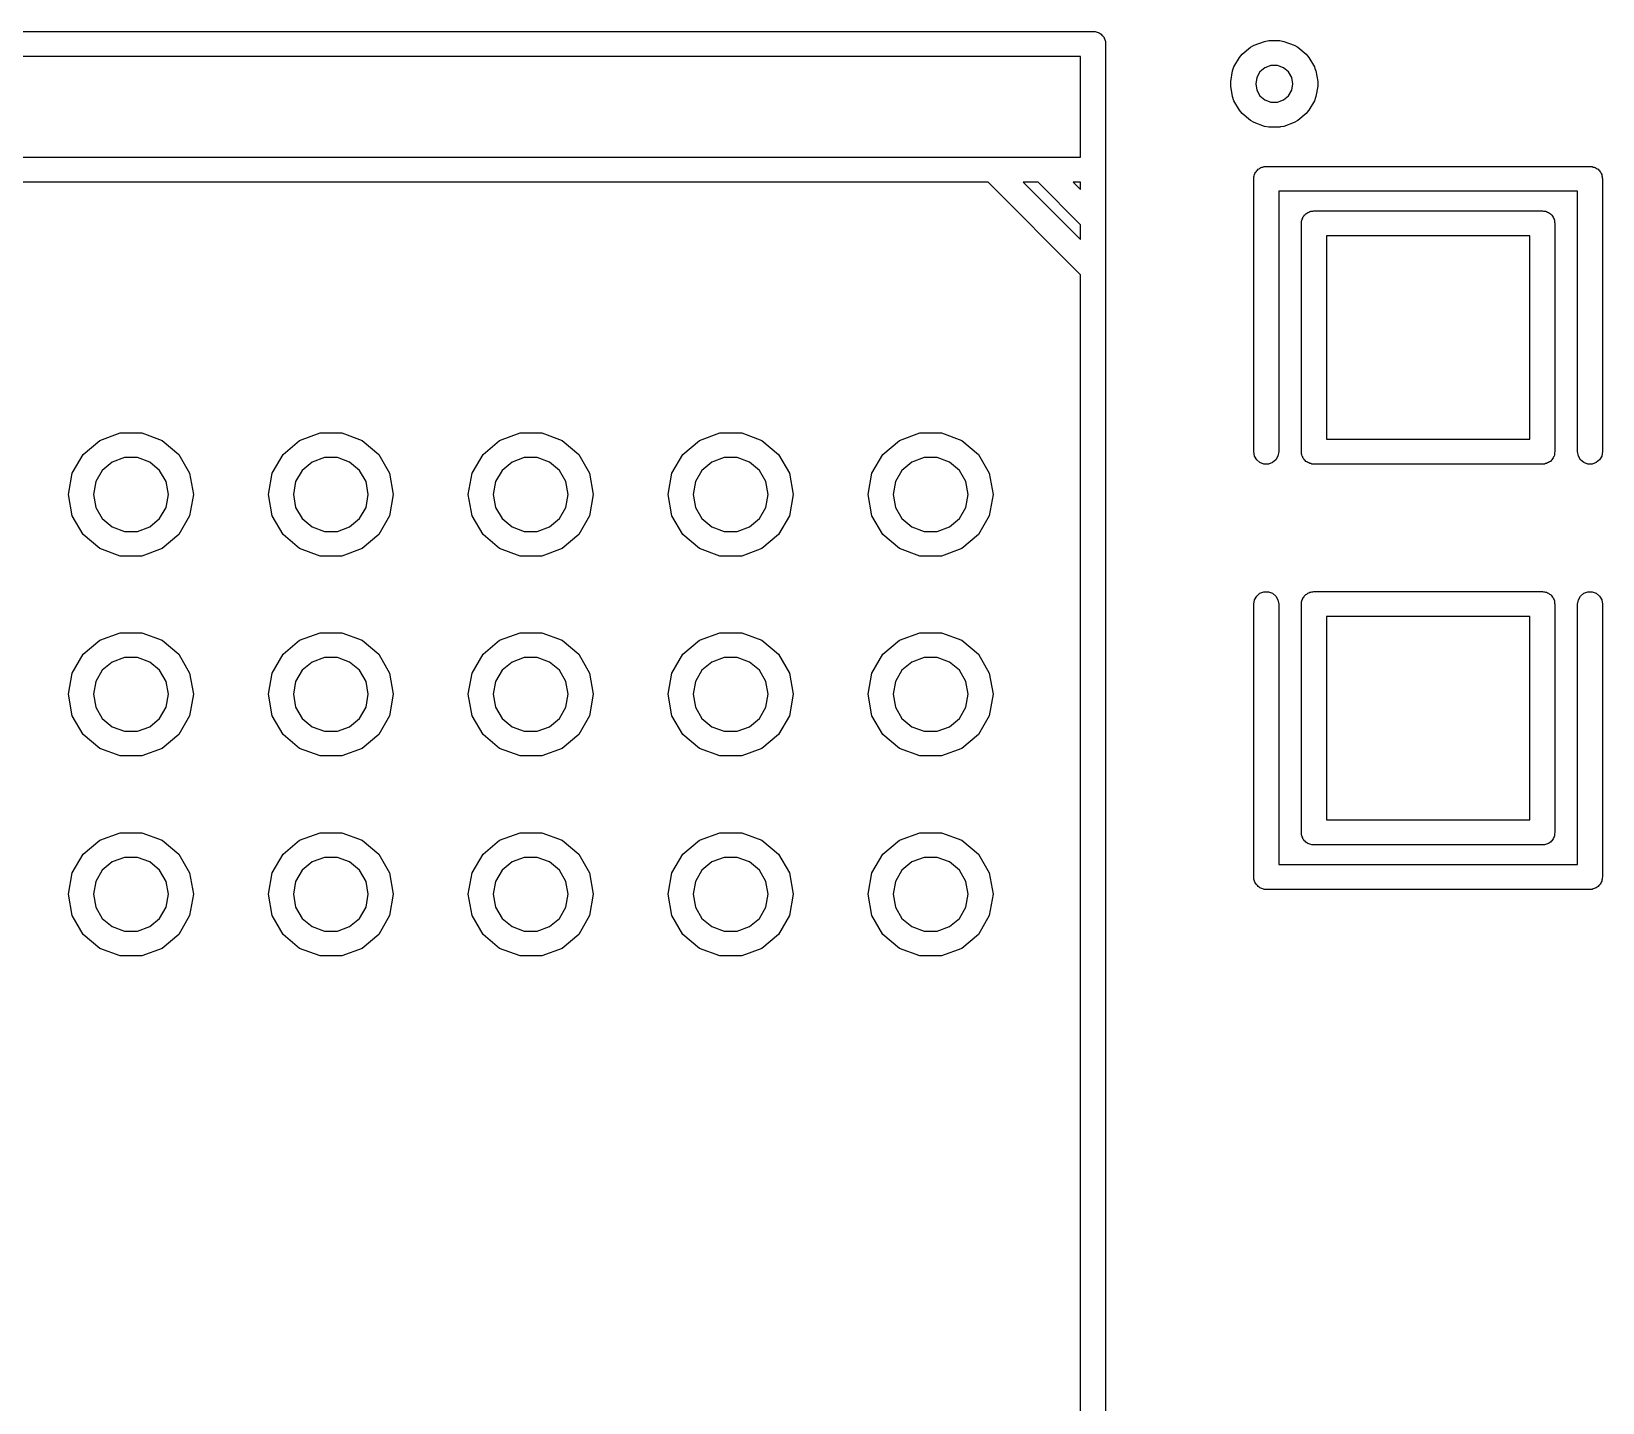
# Model space of a CAD drawing. Extents: x 105.1 to 166.9, y -128.1 to -71.6.
# Drawn here: x 130.57 to 136.86, y -113.06 to -107.57 of the extents above; entities that cross this region are included whole.
import ezdxf

# ---------------------------------------------------------------- set-up
doc = ezdxf.new("R2010")
doc.units = 0
doc.header["$MEASUREMENT"] = 0
doc.layers.add('BLACK', color=7, linetype='CONTINUOUS')

msp = doc.modelspace()

# ---------------------------------------------------------------- linework, layer by layer
at = {"layer": 'Black'}
for p, q in [((121.523, -107.568), (134.823, -107.568)), ((134.823, -107.568), (134.828, -107.568)), ((134.828, -107.568), (134.832, -107.568)), ((134.832, -107.568), (134.836, -107.57)), ((134.836, -107.57), (134.84, -107.571)), ((134.84, -107.571), (134.844, -107.573)), ((134.844, -107.573), (134.848, -107.574)), ((134.848, -107.574), (134.852, -107.577)), ((134.852, -107.577), (134.856, -107.579)), ((134.856, -107.579), (134.858, -107.583)), ((134.858, -107.583), (134.862, -107.586)), ((134.862, -107.586), (134.864, -107.589)), ((134.864, -107.589), (134.867, -107.593)), ((134.867, -107.593), (134.868, -107.597)), ((134.868, -107.597), (134.87, -107.601)), ((134.87, -107.601), (134.871, -107.605)), ((134.871, -107.605), (134.873, -107.609)), ((134.873, -107.609), (134.873, -107.613)), ((134.873, -107.613), (134.873, -107.618)), ((134.873, -107.618), (134.873, -108.121)), ((135.42, -107.659), (135.453, -107.631)), ((135.453, -107.631), (135.463, -107.626)), ((135.453, -107.631), (135.453, -107.631)), ((135.463, -107.626), (135.468, -107.623)), ((135.468, -107.623), (135.509, -107.608)), ((135.468, -107.623), (135.468, -107.623)), ((135.509, -107.608), (135.526, -107.605)), ((135.526, -107.605), (135.57, -107.605)), ((135.57, -107.605), (135.57, -107.605)), ((135.57, -107.605), (135.587, -107.608)), ((135.587, -107.608), (135.587, -107.608)), ((135.587, -107.608), (135.628, -107.623)), ((135.628, -107.623), (135.628, -107.623)), ((135.628, -107.623), (135.638, -107.628)), ((135.638, -107.628), (135.643, -107.631)), ((135.643, -107.631), (135.643, -107.631)), ((135.643, -107.631), (135.643, -107.631)), ((135.643, -107.631), (135.676, -107.659)), ((134.773, -107.668), (121.573, -107.668)), ((134.773, -108.071), (134.773, -107.668)), ((135.387, -107.71), (135.409, -107.673)), ((135.409, -107.673), (135.42, -107.659)), ((135.42, -107.659), (135.42, -107.659)), ((135.676, -107.659), (135.687, -107.673)), ((135.687, -107.673), (135.687, -107.673)), ((135.687, -107.673), (135.709, -107.71)), ((135.374, -107.769), (135.381, -107.726)), ((135.381, -107.726), (135.387, -107.71)), ((135.381, -107.726), (135.381, -107.726)), ((135.478, -107.752), (135.474, -107.778)), ((135.491, -107.73), (135.478, -107.752)), ((135.511, -107.714), (135.491, -107.73)), ((135.535, -107.705), (135.511, -107.714)), ((135.561, -107.705), (135.535, -107.705)), ((135.585, -107.714), (135.561, -107.705)), ((135.605, -107.73), (135.585, -107.714)), ((135.618, -107.752), (135.605, -107.73)), ((135.622, -107.778), (135.618, -107.752)), ((135.709, -107.71), (135.709, -107.71)), ((135.709, -107.71), (135.711, -107.717)), ((135.711, -107.717), (135.715, -107.726)), ((135.715, -107.726), (135.715, -107.726)), ((135.715, -107.726), (135.722, -107.769)), ((135.374, -107.787), (135.374, -107.769)), ((135.374, -107.769), (135.374, -107.769)), ((135.381, -107.829), (135.374, -107.787)), ((135.474, -107.778), (135.478, -107.803)), ((135.478, -107.803), (135.491, -107.826)), ((135.605, -107.826), (135.618, -107.803)), ((135.618, -107.803), (135.622, -107.778)), ((135.722, -107.787), (135.715, -107.829)), ((135.722, -107.769), (135.722, -107.769)), ((135.722, -107.769), (135.722, -107.769)), ((135.722, -107.769), (135.722, -107.773)), ((135.722, -107.773), (135.722, -107.774)), ((135.722, -107.774), (135.723, -107.778)), ((135.723, -107.778), (135.722, -107.782)), ((135.722, -107.782), (135.722, -107.787)), ((135.722, -107.787), (135.722, -107.787)), ((135.722, -107.787), (135.722, -107.787)), ((135.723, -107.778), (135.723, -107.778)), ((135.387, -107.846), (135.381, -107.829)), ((135.409, -107.883), (135.387, -107.846)), ((135.42, -107.896), (135.409, -107.883)), ((135.491, -107.826), (135.511, -107.842)), ((135.511, -107.842), (135.535, -107.851)), ((135.535, -107.851), (135.561, -107.851)), ((135.561, -107.851), (135.585, -107.842)), ((135.585, -107.842), (135.605, -107.826)), ((135.685, -107.885), (135.676, -107.896)), ((135.687, -107.883), (135.685, -107.885)), ((135.709, -107.846), (135.687, -107.883)), ((135.687, -107.883), (135.687, -107.883)), ((135.713, -107.833), (135.709, -107.846)), ((135.709, -107.846), (135.709, -107.846)), ((135.715, -107.829), (135.713, -107.833)), ((135.715, -107.829), (135.715, -107.829)), ((135.453, -107.924), (135.42, -107.896)), ((135.468, -107.933), (135.453, -107.924)), ((135.509, -107.948), (135.468, -107.933)), ((135.468, -107.933), (135.468, -107.933)), ((135.509, -107.948), (135.509, -107.948)), ((135.526, -107.951), (135.509, -107.948)), ((135.573, -107.95), (135.57, -107.951)), ((135.587, -107.948), (135.573, -107.95)), ((135.628, -107.933), (135.587, -107.948)), ((135.587, -107.948), (135.587, -107.948)), ((135.643, -107.924), (135.628, -107.933)), ((135.628, -107.933), (135.628, -107.933)), ((135.676, -107.896), (135.643, -107.924)), ((135.676, -107.896), (135.676, -107.896)), ((135.57, -107.951), (135.526, -107.951)), ((135.526, -107.951), (135.526, -107.951)), ((135.57, -107.951), (135.57, -107.951)), ((121.573, -108.071), (134.773, -108.071)), ((134.873, -108.121), (134.873, -117.121)), ((135.469, -108.141), (135.471, -108.137)), ((135.471, -108.137), (135.473, -108.133)), ((135.473, -108.133), (135.476, -108.13)), ((135.476, -108.13), (135.478, -108.126)), ((135.478, -108.126), (135.481, -108.123)), ((135.481, -108.123), (135.484, -108.12)), ((135.484, -108.12), (135.488, -108.118)), ((135.488, -108.118), (135.491, -108.115)), ((135.491, -108.115), (135.495, -108.113)), ((135.495, -108.113), (135.499, -108.111)), ((135.499, -108.111), (135.503, -108.111)), ((135.503, -108.111), (135.508, -108.109)), ((135.508, -108.109), (135.512, -108.109)), ((135.512, -108.109), (135.516, -108.108)), ((135.516, -108.108), (136.812, -108.108)), ((136.812, -108.108), (136.816, -108.109)), ((136.816, -108.109), (136.82, -108.109)), ((136.82, -108.109), (136.824, -108.111)), ((136.824, -108.111), (136.829, -108.111)), ((136.829, -108.111), (136.832, -108.113)), ((136.832, -108.113), (136.837, -108.115)), ((136.837, -108.115), (136.84, -108.118)), ((136.84, -108.118), (136.844, -108.12)), ((136.844, -108.12), (136.847, -108.123)), ((136.847, -108.123), (136.85, -108.126)), ((136.85, -108.126), (136.852, -108.13)), ((136.852, -108.13), (136.855, -108.133)), ((136.855, -108.133), (136.856, -108.137)), ((136.856, -108.137), (136.859, -108.141)), ((134.403, -108.171), (121.573, -108.171)), ((134.773, -108.542), (134.403, -108.171)), ((134.544, -108.171), (134.773, -108.401)), ((134.603, -108.171), (134.544, -108.171)), ((134.773, -108.342), (134.603, -108.171)), ((134.744, -108.171), (134.773, -108.201)), ((134.773, -108.171), (134.744, -108.171)), ((134.773, -108.201), (134.773, -108.171)), ((135.466, -108.158), (135.467, -108.154)), ((135.466, -109.25), (135.466, -108.158)), ((135.467, -108.15), (135.468, -108.146)), ((135.467, -108.154), (135.467, -108.15)), ((135.468, -108.146), (135.469, -108.141)), ((136.859, -108.141), (136.859, -108.146)), ((136.859, -108.146), (136.861, -108.15)), ((136.861, -108.15), (136.861, -108.154)), ((136.861, -108.154), (136.862, -108.158)), ((136.862, -108.158), (136.862, -109.25)), ((136.762, -108.208), (135.566, -108.208)), ((135.566, -108.208), (135.566, -109.25)), ((136.762, -109.25), (136.762, -108.208)), ((135.657, -108.327), (135.659, -108.323)), ((135.657, -108.332), (135.657, -108.327)), ((135.659, -108.323), (135.66, -108.319)), ((135.66, -108.319), (135.662, -108.315)), ((135.662, -108.315), (135.663, -108.311)), ((135.663, -108.311), (135.666, -108.308)), ((135.666, -108.308), (135.668, -108.304)), ((135.668, -108.304), (135.672, -108.301)), ((135.672, -108.301), (135.675, -108.298)), ((135.675, -108.298), (135.678, -108.296)), ((135.678, -108.296), (135.682, -108.293)), ((135.682, -108.293), (135.686, -108.291)), ((135.686, -108.291), (135.69, -108.289)), ((135.69, -108.289), (135.694, -108.288)), ((135.694, -108.288), (135.698, -108.287)), ((135.698, -108.287), (135.702, -108.287)), ((135.702, -108.287), (135.707, -108.286)), ((135.707, -108.286), (136.621, -108.286)), ((136.621, -108.286), (136.625, -108.287)), ((136.625, -108.287), (136.63, -108.287)), ((136.63, -108.287), (136.634, -108.288)), ((136.634, -108.288), (136.638, -108.289)), ((136.638, -108.289), (136.642, -108.291)), ((136.642, -108.291), (136.646, -108.293)), ((136.646, -108.293), (136.649, -108.296)), ((136.649, -108.296), (136.653, -108.298)), ((136.653, -108.298), (136.656, -108.301)), ((136.656, -108.301), (136.659, -108.304)), ((136.659, -108.304), (136.662, -108.308)), ((136.662, -108.308), (136.664, -108.311)), ((136.664, -108.311), (136.666, -108.315)), ((136.666, -108.315), (136.668, -108.319)), ((136.668, -108.319), (136.669, -108.323)), ((136.669, -108.323), (136.67, -108.327)), ((136.67, -108.327), (136.67, -108.332)), ((134.773, -108.401), (134.773, -108.342)), ((135.657, -108.336), (135.657, -108.332)), ((135.657, -109.25), (135.657, -108.336)), ((135.757, -108.386), (135.757, -109.2)), ((136.571, -108.386), (135.757, -108.386)), ((136.571, -109.2), (136.571, -108.386)), ((136.67, -108.332), (136.671, -108.336)), ((136.671, -108.336), (136.671, -109.25)), ((134.773, -117.071), (134.773, -108.542)), ((130.782, -109.261), (130.848, -109.205)), ((130.848, -109.205), (130.93, -109.175)), ((130.93, -109.175), (131.017, -109.175)), ((131.017, -109.175), (131.098, -109.205)), ((131.098, -109.205), (131.165, -109.261)), ((131.582, -109.261), (131.648, -109.205)), ((131.648, -109.205), (131.73, -109.175)), ((131.73, -109.175), (131.817, -109.175)), ((131.817, -109.175), (131.898, -109.205)), ((131.898, -109.205), (131.965, -109.261)), ((132.382, -109.261), (132.448, -109.205)), ((132.448, -109.205), (132.53, -109.175)), ((132.53, -109.175), (132.617, -109.175)), ((132.617, -109.175), (132.698, -109.205)), ((132.698, -109.205), (132.765, -109.261)), ((133.182, -109.261), (133.248, -109.205)), ((133.248, -109.205), (133.33, -109.175)), ((133.33, -109.175), (133.417, -109.175)), ((133.417, -109.175), (133.498, -109.205)), ((133.498, -109.205), (133.565, -109.261)), ((133.982, -109.261), (134.048, -109.205)), ((134.048, -109.205), (134.13, -109.175)), ((134.13, -109.175), (134.217, -109.175)), ((134.217, -109.175), (134.298, -109.205)), ((134.298, -109.205), (134.365, -109.261)), ((135.757, -109.2), (136.571, -109.2)), ((130.738, -109.336), (130.782, -109.261)), ((131.165, -109.261), (131.208, -109.336)), ((131.538, -109.336), (131.582, -109.261)), ((131.965, -109.261), (132.008, -109.336)), ((132.338, -109.336), (132.382, -109.261)), ((132.765, -109.261), (132.808, -109.336)), ((133.138, -109.336), (133.182, -109.261)), ((133.565, -109.261), (133.608, -109.336)), ((133.938, -109.336), (133.982, -109.261)), ((134.365, -109.261), (134.408, -109.336)), ((135.469, -109.268), (135.466, -109.25)), ((135.478, -109.283), (135.469, -109.268)), ((135.563, -109.268), (135.554, -109.283)), ((135.566, -109.25), (135.563, -109.268)), ((135.657, -109.255), (135.657, -109.25)), ((135.657, -109.259), (135.657, -109.255)), ((135.659, -109.263), (135.657, -109.259)), ((135.66, -109.268), (135.659, -109.263)), ((135.662, -109.271), (135.66, -109.268)), ((135.663, -109.275), (135.662, -109.271)), ((136.666, -109.271), (136.664, -109.275)), ((136.668, -109.268), (136.666, -109.271)), ((136.669, -109.263), (136.668, -109.268)), ((136.67, -109.259), (136.669, -109.263)), ((136.671, -109.25), (136.67, -109.255)), ((136.67, -109.255), (136.67, -109.259)), ((136.765, -109.268), (136.762, -109.25)), ((136.773, -109.283), (136.765, -109.268)), ((136.859, -109.268), (136.85, -109.283)), ((136.862, -109.25), (136.859, -109.268)), ((130.858, -109.325), (130.832, -109.37)), ((130.898, -109.292), (130.858, -109.325)), ((130.947, -109.274), (130.898, -109.292)), ((130.999, -109.274), (130.947, -109.274)), ((131.048, -109.292), (130.999, -109.274)), ((131.088, -109.325), (131.048, -109.292)), ((131.114, -109.37), (131.088, -109.325)), ((131.658, -109.325), (131.632, -109.37)), ((131.698, -109.292), (131.658, -109.325)), ((131.747, -109.274), (131.698, -109.292)), ((131.799, -109.274), (131.747, -109.274)), ((131.848, -109.292), (131.799, -109.274)), ((131.888, -109.325), (131.848, -109.292)), ((131.914, -109.37), (131.888, -109.325)), ((132.458, -109.325), (132.432, -109.37)), ((132.498, -109.292), (132.458, -109.325)), ((132.547, -109.274), (132.498, -109.292)), ((132.599, -109.274), (132.547, -109.274)), ((132.648, -109.292), (132.599, -109.274)), ((132.688, -109.325), (132.648, -109.292)), ((132.714, -109.37), (132.688, -109.325)), ((133.258, -109.325), (133.232, -109.37)), ((133.298, -109.292), (133.258, -109.325)), ((133.347, -109.274), (133.298, -109.292)), ((133.399, -109.274), (133.347, -109.274)), ((133.448, -109.292), (133.399, -109.274)), ((133.488, -109.325), (133.448, -109.292)), ((133.514, -109.37), (133.488, -109.325)), ((134.058, -109.325), (134.032, -109.37)), ((134.098, -109.292), (134.058, -109.325)), ((134.147, -109.274), (134.098, -109.292)), ((134.199, -109.274), (134.147, -109.274)), ((134.248, -109.292), (134.199, -109.274)), ((134.288, -109.325), (134.248, -109.292)), ((134.314, -109.37), (134.288, -109.325)), ((135.491, -109.294), (135.478, -109.283)), ((135.507, -109.3), (135.491, -109.294)), ((135.525, -109.3), (135.507, -109.3)), ((135.541, -109.294), (135.525, -109.3)), ((135.554, -109.283), (135.541, -109.294)), ((135.666, -109.279), (135.663, -109.275)), ((135.668, -109.283), (135.666, -109.279)), ((135.672, -109.285), (135.668, -109.283)), ((135.675, -109.289), (135.672, -109.285)), ((135.678, -109.291), (135.675, -109.289)), ((135.682, -109.294), (135.678, -109.291)), ((135.686, -109.295), (135.682, -109.294)), ((135.69, -109.297), (135.686, -109.295)), ((135.694, -109.298), (135.69, -109.297)), ((135.698, -109.3), (135.694, -109.298)), ((135.702, -109.3), (135.698, -109.3)), ((135.707, -109.3), (135.702, -109.3)), ((136.621, -109.3), (135.707, -109.3)), ((136.625, -109.3), (136.621, -109.3)), ((136.63, -109.3), (136.625, -109.3)), ((136.634, -109.298), (136.63, -109.3)), ((136.638, -109.297), (136.634, -109.298)), ((136.642, -109.295), (136.638, -109.297)), ((136.646, -109.294), (136.642, -109.295)), ((136.649, -109.291), (136.646, -109.294)), ((136.653, -109.289), (136.649, -109.291)), ((136.656, -109.285), (136.653, -109.289)), ((136.659, -109.283), (136.656, -109.285)), ((136.662, -109.279), (136.659, -109.283)), ((136.664, -109.275), (136.662, -109.279)), ((136.787, -109.294), (136.773, -109.283)), ((136.803, -109.3), (136.787, -109.294)), ((136.82, -109.3), (136.803, -109.3)), ((136.837, -109.294), (136.82, -109.3)), ((136.85, -109.283), (136.837, -109.294)), ((130.723, -109.421), (130.738, -109.336)), ((130.832, -109.37), (130.823, -109.421)), ((131.123, -109.421), (131.114, -109.37)), ((131.208, -109.336), (131.223, -109.421)), ((131.523, -109.421), (131.538, -109.336)), ((131.632, -109.37), (131.623, -109.421)), ((131.923, -109.421), (131.914, -109.37)), ((132.008, -109.336), (132.023, -109.421)), ((132.323, -109.421), (132.338, -109.336)), ((132.432, -109.37), (132.423, -109.421)), ((132.723, -109.421), (132.714, -109.37)), ((132.808, -109.336), (132.823, -109.421)), ((133.123, -109.421), (133.138, -109.336)), ((133.232, -109.37), (133.223, -109.421)), ((133.523, -109.421), (133.514, -109.37)), ((133.608, -109.336), (133.623, -109.421)), ((133.923, -109.421), (133.938, -109.336)), ((134.032, -109.37), (134.023, -109.421)), ((134.323, -109.421), (134.314, -109.37)), ((134.408, -109.336), (134.423, -109.421)), ((130.738, -109.507), (130.723, -109.421)), ((130.823, -109.421), (130.832, -109.473)), ((131.114, -109.473), (131.123, -109.421)), ((131.223, -109.421), (131.208, -109.507)), ((131.538, -109.507), (131.523, -109.421)), ((131.623, -109.421), (131.632, -109.473)), ((131.914, -109.473), (131.923, -109.421)), ((132.023, -109.421), (132.008, -109.507)), ((132.338, -109.507), (132.323, -109.421)), ((132.423, -109.421), (132.432, -109.473)), ((132.714, -109.473), (132.723, -109.421)), ((132.823, -109.421), (132.808, -109.507)), ((133.138, -109.507), (133.123, -109.421)), ((133.223, -109.421), (133.232, -109.473)), ((133.514, -109.473), (133.523, -109.421)), ((133.623, -109.421), (133.608, -109.507)), ((133.938, -109.507), (133.923, -109.421)), ((134.023, -109.421), (134.032, -109.473)), ((134.314, -109.473), (134.323, -109.421)), ((134.423, -109.421), (134.408, -109.507)), ((130.782, -109.582), (130.738, -109.507)), ((130.832, -109.473), (130.858, -109.518)), ((130.858, -109.518), (130.898, -109.551)), ((131.048, -109.551), (131.088, -109.518)), ((131.088, -109.518), (131.114, -109.473)), ((131.208, -109.507), (131.165, -109.582)), ((131.582, -109.582), (131.538, -109.507)), ((131.632, -109.473), (131.658, -109.518)), ((131.658, -109.518), (131.698, -109.551)), ((131.848, -109.551), (131.888, -109.518)), ((131.888, -109.518), (131.914, -109.473)), ((132.008, -109.507), (131.965, -109.582)), ((132.382, -109.582), (132.338, -109.507)), ((132.432, -109.473), (132.458, -109.518)), ((132.458, -109.518), (132.498, -109.551)), ((132.648, -109.551), (132.688, -109.518)), ((132.688, -109.518), (132.714, -109.473)), ((132.808, -109.507), (132.765, -109.582)), ((133.182, -109.582), (133.138, -109.507)), ((133.232, -109.473), (133.258, -109.518)), ((133.258, -109.518), (133.298, -109.551)), ((133.448, -109.551), (133.488, -109.518)), ((133.488, -109.518), (133.514, -109.473)), ((133.608, -109.507), (133.565, -109.582)), ((133.982, -109.582), (133.938, -109.507)), ((134.032, -109.473), (134.058, -109.518)), ((134.058, -109.518), (134.098, -109.551)), ((134.248, -109.551), (134.288, -109.518)), ((134.288, -109.518), (134.314, -109.473)), ((134.408, -109.507), (134.365, -109.582)), ((130.848, -109.638), (130.782, -109.582)), ((130.898, -109.551), (130.947, -109.569)), ((130.947, -109.569), (130.999, -109.569)), ((130.999, -109.569), (131.048, -109.551)), ((131.165, -109.582), (131.098, -109.638)), ((131.648, -109.638), (131.582, -109.582)), ((131.698, -109.551), (131.747, -109.569)), ((131.747, -109.569), (131.799, -109.569)), ((131.799, -109.569), (131.848, -109.551)), ((131.965, -109.582), (131.898, -109.638)), ((132.448, -109.638), (132.382, -109.582)), ((132.498, -109.551), (132.547, -109.569)), ((132.547, -109.569), (132.599, -109.569)), ((132.599, -109.569), (132.648, -109.551)), ((132.765, -109.582), (132.698, -109.638)), ((133.248, -109.638), (133.182, -109.582)), ((133.298, -109.551), (133.347, -109.569)), ((133.347, -109.569), (133.399, -109.569)), ((133.399, -109.569), (133.448, -109.551)), ((133.565, -109.582), (133.498, -109.638)), ((134.048, -109.638), (133.982, -109.582)), ((134.098, -109.551), (134.147, -109.569)), ((134.147, -109.569), (134.199, -109.569)), ((134.199, -109.569), (134.248, -109.551)), ((134.365, -109.582), (134.298, -109.638)), ((130.93, -109.668), (130.848, -109.638)), ((131.098, -109.638), (131.017, -109.668)), ((131.73, -109.668), (131.648, -109.638)), ((131.898, -109.638), (131.817, -109.668)), ((132.53, -109.668), (132.448, -109.638)), ((132.698, -109.638), (132.617, -109.668)), ((133.33, -109.668), (133.248, -109.638)), ((133.498, -109.638), (133.417, -109.668)), ((134.13, -109.668), (134.048, -109.638)), ((134.298, -109.638), (134.217, -109.668)), ((131.017, -109.668), (130.93, -109.668)), ((131.817, -109.668), (131.73, -109.668)), ((132.617, -109.668), (132.53, -109.668)), ((133.417, -109.668), (133.33, -109.668)), ((134.217, -109.668), (134.13, -109.668)), ((135.469, -109.843), (135.478, -109.828)), ((135.478, -109.828), (135.491, -109.817)), ((135.491, -109.817), (135.507, -109.811)), ((135.507, -109.811), (135.525, -109.811)), ((135.525, -109.811), (135.541, -109.817)), ((135.541, -109.817), (135.554, -109.828)), ((135.554, -109.828), (135.563, -109.843)), ((135.662, -109.839), (135.663, -109.835)), ((135.663, -109.835), (135.666, -109.832)), ((135.666, -109.832), (135.668, -109.828)), ((135.668, -109.828), (135.672, -109.825)), ((135.672, -109.825), (135.675, -109.822)), ((135.675, -109.822), (135.678, -109.82)), ((135.678, -109.82), (135.682, -109.817)), ((135.682, -109.817), (135.686, -109.815)), ((135.686, -109.815), (135.69, -109.813)), ((135.69, -109.813), (135.694, -109.812)), ((135.694, -109.812), (135.698, -109.811)), ((135.698, -109.811), (135.702, -109.811)), ((135.702, -109.811), (135.707, -109.81)), ((135.707, -109.81), (136.621, -109.81)), ((136.621, -109.81), (136.625, -109.811)), ((136.625, -109.811), (136.63, -109.811)), ((136.63, -109.811), (136.634, -109.812)), ((136.634, -109.812), (136.638, -109.813)), ((136.638, -109.813), (136.642, -109.815)), ((136.642, -109.815), (136.646, -109.817)), ((136.646, -109.817), (136.649, -109.82)), ((136.649, -109.82), (136.653, -109.822)), ((136.653, -109.822), (136.656, -109.825)), ((136.656, -109.825), (136.659, -109.828)), ((136.659, -109.828), (136.662, -109.832)), ((136.662, -109.832), (136.664, -109.835)), ((136.664, -109.835), (136.666, -109.839)), ((136.765, -109.843), (136.773, -109.828)), ((136.773, -109.828), (136.787, -109.817)), ((136.787, -109.817), (136.803, -109.811)), ((136.803, -109.811), (136.82, -109.811)), ((136.82, -109.811), (136.837, -109.817)), ((136.837, -109.817), (136.85, -109.828)), ((136.85, -109.828), (136.859, -109.843)), ((135.466, -109.86), (135.469, -109.843)), ((135.466, -110.952), (135.466, -109.86)), ((135.563, -109.843), (135.566, -109.86)), ((135.566, -109.86), (135.566, -110.902)), ((135.657, -109.851), (135.659, -109.847)), ((135.657, -109.856), (135.657, -109.851)), ((135.657, -109.86), (135.657, -109.856)), ((135.657, -110.774), (135.657, -109.86)), ((135.659, -109.847), (135.66, -109.843)), ((135.66, -109.843), (135.662, -109.839)), ((136.666, -109.839), (136.668, -109.843)), ((136.668, -109.843), (136.669, -109.847)), ((136.669, -109.847), (136.67, -109.851)), ((136.67, -109.851), (136.67, -109.856)), ((136.67, -109.856), (136.671, -109.86)), ((136.671, -109.86), (136.671, -110.774)), ((136.762, -109.86), (136.765, -109.843)), ((136.762, -110.902), (136.762, -109.86)), ((136.859, -109.843), (136.862, -109.86)), ((136.862, -109.86), (136.862, -110.952)), ((135.757, -109.91), (135.757, -110.724)), ((136.571, -109.91), (135.757, -109.91)), ((136.571, -110.724), (136.571, -109.91)), ((130.782, -110.061), (130.848, -110.005)), ((130.848, -110.005), (130.93, -109.975)), ((130.93, -109.975), (131.017, -109.975)), ((131.017, -109.975), (131.098, -110.005)), ((131.098, -110.005), (131.165, -110.061)), ((131.582, -110.061), (131.648, -110.005)), ((131.648, -110.005), (131.73, -109.975)), ((131.73, -109.975), (131.817, -109.975)), ((131.817, -109.975), (131.898, -110.005)), ((131.898, -110.005), (131.965, -110.061)), ((132.382, -110.061), (132.448, -110.005)), ((132.448, -110.005), (132.53, -109.975)), ((132.53, -109.975), (132.617, -109.975)), ((132.617, -109.975), (132.698, -110.005)), ((132.698, -110.005), (132.765, -110.061)), ((133.182, -110.061), (133.248, -110.005)), ((133.248, -110.005), (133.33, -109.975)), ((133.33, -109.975), (133.417, -109.975)), ((133.417, -109.975), (133.498, -110.005)), ((133.498, -110.005), (133.565, -110.061)), ((133.982, -110.061), (134.048, -110.005)), ((134.048, -110.005), (134.13, -109.975)), ((134.13, -109.975), (134.217, -109.975)), ((134.217, -109.975), (134.298, -110.005)), ((134.298, -110.005), (134.365, -110.061)), ((130.738, -110.136), (130.782, -110.061)), ((130.947, -110.074), (130.898, -110.092)), ((130.999, -110.074), (130.947, -110.074)), ((131.048, -110.092), (130.999, -110.074)), ((131.165, -110.061), (131.208, -110.136)), ((131.538, -110.136), (131.582, -110.061)), ((131.747, -110.074), (131.698, -110.092)), ((131.799, -110.074), (131.747, -110.074)), ((131.848, -110.092), (131.799, -110.074)), ((131.965, -110.061), (132.008, -110.136)), ((132.338, -110.136), (132.382, -110.061)), ((132.547, -110.074), (132.498, -110.092)), ((132.599, -110.074), (132.547, -110.074)), ((132.648, -110.092), (132.599, -110.074)), ((132.765, -110.061), (132.808, -110.136)), ((133.138, -110.136), (133.182, -110.061)), ((133.347, -110.074), (133.298, -110.092)), ((133.399, -110.074), (133.347, -110.074)), ((133.448, -110.092), (133.399, -110.074)), ((133.565, -110.061), (133.608, -110.136)), ((133.938, -110.136), (133.982, -110.061)), ((134.147, -110.074), (134.098, -110.092)), ((134.199, -110.074), (134.147, -110.074)), ((134.248, -110.092), (134.199, -110.074)), ((134.365, -110.061), (134.408, -110.136)), ((130.723, -110.221), (130.738, -110.136)), ((130.858, -110.125), (130.832, -110.17)), ((130.898, -110.092), (130.858, -110.125)), ((131.088, -110.125), (131.048, -110.092)), ((131.114, -110.17), (131.088, -110.125)), ((131.208, -110.136), (131.223, -110.221)), ((131.523, -110.221), (131.538, -110.136)), ((131.658, -110.125), (131.632, -110.17)), ((131.698, -110.092), (131.658, -110.125)), ((131.888, -110.125), (131.848, -110.092)), ((131.914, -110.17), (131.888, -110.125)), ((132.008, -110.136), (132.023, -110.221)), ((132.323, -110.221), (132.338, -110.136)), ((132.458, -110.125), (132.432, -110.17)), ((132.498, -110.092), (132.458, -110.125)), ((132.688, -110.125), (132.648, -110.092)), ((132.714, -110.17), (132.688, -110.125)), ((132.808, -110.136), (132.823, -110.221)), ((133.123, -110.221), (133.138, -110.136)), ((133.258, -110.125), (133.232, -110.17)), ((133.298, -110.092), (133.258, -110.125)), ((133.488, -110.125), (133.448, -110.092)), ((133.514, -110.17), (133.488, -110.125)), ((133.608, -110.136), (133.623, -110.221)), ((133.923, -110.221), (133.938, -110.136)), ((134.058, -110.125), (134.032, -110.17)), ((134.098, -110.092), (134.058, -110.125)), ((134.288, -110.125), (134.248, -110.092)), ((134.314, -110.17), (134.288, -110.125)), ((134.408, -110.136), (134.423, -110.221)), ((130.832, -110.17), (130.823, -110.221)), ((131.123, -110.221), (131.114, -110.17)), ((131.632, -110.17), (131.623, -110.221)), ((131.923, -110.221), (131.914, -110.17)), ((132.432, -110.17), (132.423, -110.221)), ((132.723, -110.221), (132.714, -110.17)), ((133.232, -110.17), (133.223, -110.221)), ((133.523, -110.221), (133.514, -110.17)), ((134.032, -110.17), (134.023, -110.221)), ((134.323, -110.221), (134.314, -110.17)), ((130.738, -110.307), (130.723, -110.221)), ((130.823, -110.221), (130.832, -110.273)), ((130.832, -110.273), (130.858, -110.318)), ((131.088, -110.318), (131.114, -110.273)), ((131.114, -110.273), (131.123, -110.221)), ((131.223, -110.221), (131.208, -110.307)), ((131.538, -110.307), (131.523, -110.221)), ((131.623, -110.221), (131.632, -110.273)), ((131.632, -110.273), (131.658, -110.318)), ((131.888, -110.318), (131.914, -110.273)), ((131.914, -110.273), (131.923, -110.221)), ((132.023, -110.221), (132.008, -110.307)), ((132.338, -110.307), (132.323, -110.221)), ((132.423, -110.221), (132.432, -110.273)), ((132.432, -110.273), (132.458, -110.318)), ((132.688, -110.318), (132.714, -110.273)), ((132.714, -110.273), (132.723, -110.221)), ((132.823, -110.221), (132.808, -110.307)), ((133.138, -110.307), (133.123, -110.221)), ((133.223, -110.221), (133.232, -110.273)), ((133.232, -110.273), (133.258, -110.318)), ((133.488, -110.318), (133.514, -110.273)), ((133.514, -110.273), (133.523, -110.221)), ((133.623, -110.221), (133.608, -110.307)), ((133.938, -110.307), (133.923, -110.221)), ((134.023, -110.221), (134.032, -110.273)), ((134.032, -110.273), (134.058, -110.318)), ((134.288, -110.318), (134.314, -110.273)), ((134.314, -110.273), (134.323, -110.221)), ((134.423, -110.221), (134.408, -110.307)), ((130.782, -110.382), (130.738, -110.307)), ((130.858, -110.318), (130.898, -110.351)), ((131.048, -110.351), (131.088, -110.318)), ((131.208, -110.307), (131.165, -110.382)), ((131.582, -110.382), (131.538, -110.307)), ((131.658, -110.318), (131.698, -110.351)), ((131.848, -110.351), (131.888, -110.318)), ((132.008, -110.307), (131.965, -110.382)), ((132.382, -110.382), (132.338, -110.307)), ((132.458, -110.318), (132.498, -110.351)), ((132.648, -110.351), (132.688, -110.318)), ((132.808, -110.307), (132.765, -110.382)), ((133.182, -110.382), (133.138, -110.307)), ((133.258, -110.318), (133.298, -110.351)), ((133.448, -110.351), (133.488, -110.318)), ((133.608, -110.307), (133.565, -110.382)), ((133.982, -110.382), (133.938, -110.307)), ((134.058, -110.318), (134.098, -110.351)), ((134.248, -110.351), (134.288, -110.318)), ((134.408, -110.307), (134.365, -110.382)), ((130.848, -110.438), (130.782, -110.382)), ((130.898, -110.351), (130.947, -110.369)), ((130.947, -110.369), (130.999, -110.369)), ((130.999, -110.369), (131.048, -110.351)), ((131.165, -110.382), (131.098, -110.438)), ((131.648, -110.438), (131.582, -110.382)), ((131.698, -110.351), (131.747, -110.369)), ((131.747, -110.369), (131.799, -110.369)), ((131.799, -110.369), (131.848, -110.351)), ((131.965, -110.382), (131.898, -110.438)), ((132.448, -110.438), (132.382, -110.382)), ((132.498, -110.351), (132.547, -110.369)), ((132.547, -110.369), (132.599, -110.369)), ((132.599, -110.369), (132.648, -110.351)), ((132.765, -110.382), (132.698, -110.438)), ((133.248, -110.438), (133.182, -110.382)), ((133.298, -110.351), (133.347, -110.369)), ((133.347, -110.369), (133.399, -110.369)), ((133.399, -110.369), (133.448, -110.351)), ((133.565, -110.382), (133.498, -110.438)), ((134.048, -110.438), (133.982, -110.382)), ((134.098, -110.351), (134.147, -110.369)), ((134.147, -110.369), (134.199, -110.369)), ((134.199, -110.369), (134.248, -110.351)), ((134.365, -110.382), (134.298, -110.438)), ((130.93, -110.468), (130.848, -110.438)), ((131.098, -110.438), (131.017, -110.468)), ((131.73, -110.468), (131.648, -110.438)), ((131.898, -110.438), (131.817, -110.468)), ((132.53, -110.468), (132.448, -110.438)), ((132.698, -110.438), (132.617, -110.468)), ((133.33, -110.468), (133.248, -110.438)), ((133.498, -110.438), (133.417, -110.468)), ((134.13, -110.468), (134.048, -110.438)), ((134.298, -110.438), (134.217, -110.468)), ((131.017, -110.468), (130.93, -110.468)), ((131.817, -110.468), (131.73, -110.468)), ((132.617, -110.468), (132.53, -110.468)), ((133.417, -110.468), (133.33, -110.468)), ((134.217, -110.468), (134.13, -110.468)), ((130.848, -110.805), (130.93, -110.775)), ((130.93, -110.775), (131.017, -110.775)), ((131.017, -110.775), (131.098, -110.805)), ((131.648, -110.805), (131.73, -110.775)), ((131.73, -110.775), (131.817, -110.775)), ((131.817, -110.775), (131.898, -110.805)), ((132.448, -110.805), (132.53, -110.775)), ((132.53, -110.775), (132.617, -110.775)), ((132.617, -110.775), (132.698, -110.805)), ((133.248, -110.805), (133.33, -110.775)), ((133.33, -110.775), (133.417, -110.775)), ((133.417, -110.775), (133.498, -110.805)), ((134.048, -110.805), (134.13, -110.775)), ((134.13, -110.775), (134.217, -110.775)), ((134.217, -110.775), (134.298, -110.805)), ((135.657, -110.779), (135.657, -110.774)), ((135.657, -110.783), (135.657, -110.779)), ((135.757, -110.724), (136.571, -110.724)), ((136.671, -110.774), (136.67, -110.779)), ((136.67, -110.779), (136.67, -110.783)), ((130.782, -110.861), (130.848, -110.805)), ((131.098, -110.805), (131.165, -110.861)), ((131.582, -110.861), (131.648, -110.805)), ((131.898, -110.805), (131.965, -110.861)), ((132.382, -110.861), (132.448, -110.805)), ((132.698, -110.805), (132.765, -110.861)), ((133.182, -110.861), (133.248, -110.805)), ((133.498, -110.805), (133.565, -110.861)), ((133.982, -110.861), (134.048, -110.805)), ((134.298, -110.805), (134.365, -110.861)), ((135.659, -110.787), (135.657, -110.783)), ((135.66, -110.792), (135.659, -110.787)), ((135.662, -110.795), (135.66, -110.792)), ((135.663, -110.799), (135.662, -110.795)), ((135.666, -110.803), (135.663, -110.799)), ((135.668, -110.807), (135.666, -110.803)), ((135.672, -110.809), (135.668, -110.807)), ((135.675, -110.813), (135.672, -110.809)), ((135.678, -110.815), (135.675, -110.813)), ((135.682, -110.818), (135.678, -110.815)), ((135.686, -110.819), (135.682, -110.818)), ((135.69, -110.821), (135.686, -110.819)), ((135.694, -110.822), (135.69, -110.821)), ((135.698, -110.824), (135.694, -110.822)), ((135.702, -110.824), (135.698, -110.824)), ((135.707, -110.824), (135.702, -110.824)), ((136.621, -110.824), (135.707, -110.824)), ((136.625, -110.824), (136.621, -110.824)), ((136.63, -110.824), (136.625, -110.824)), ((136.634, -110.822), (136.63, -110.824)), ((136.638, -110.821), (136.634, -110.822)), ((136.642, -110.819), (136.638, -110.821)), ((136.646, -110.818), (136.642, -110.819)), ((136.649, -110.815), (136.646, -110.818)), ((136.653, -110.813), (136.649, -110.815)), ((136.656, -110.809), (136.653, -110.813)), ((136.659, -110.807), (136.656, -110.809)), ((136.662, -110.803), (136.659, -110.807)), ((136.664, -110.799), (136.662, -110.803)), ((136.666, -110.795), (136.664, -110.799)), ((136.668, -110.792), (136.666, -110.795)), ((136.669, -110.787), (136.668, -110.792)), ((136.67, -110.783), (136.669, -110.787)), ((130.738, -110.936), (130.782, -110.861)), ((130.898, -110.892), (130.858, -110.925)), ((130.947, -110.874), (130.898, -110.892)), ((130.999, -110.874), (130.947, -110.874)), ((131.048, -110.892), (130.999, -110.874)), ((131.088, -110.925), (131.048, -110.892)), ((131.165, -110.861), (131.208, -110.936)), ((131.538, -110.936), (131.582, -110.861)), ((131.698, -110.892), (131.658, -110.925)), ((131.747, -110.874), (131.698, -110.892)), ((131.799, -110.874), (131.747, -110.874)), ((131.848, -110.892), (131.799, -110.874)), ((131.888, -110.925), (131.848, -110.892)), ((131.965, -110.861), (132.008, -110.936)), ((132.338, -110.936), (132.382, -110.861)), ((132.498, -110.892), (132.458, -110.925)), ((132.547, -110.874), (132.498, -110.892)), ((132.599, -110.874), (132.547, -110.874)), ((132.648, -110.892), (132.599, -110.874)), ((132.688, -110.925), (132.648, -110.892)), ((132.765, -110.861), (132.808, -110.936)), ((133.138, -110.936), (133.182, -110.861)), ((133.298, -110.892), (133.258, -110.925)), ((133.347, -110.874), (133.298, -110.892)), ((133.399, -110.874), (133.347, -110.874)), ((133.448, -110.892), (133.399, -110.874)), ((133.488, -110.925), (133.448, -110.892)), ((133.565, -110.861), (133.608, -110.936)), ((133.938, -110.936), (133.982, -110.861)), ((134.098, -110.892), (134.058, -110.925)), ((134.147, -110.874), (134.098, -110.892)), ((134.199, -110.874), (134.147, -110.874)), ((134.248, -110.892), (134.199, -110.874)), ((134.288, -110.925), (134.248, -110.892)), ((134.365, -110.861), (134.408, -110.936)), ((135.566, -110.902), (136.762, -110.902)), ((130.723, -111.021), (130.738, -110.936)), ((130.858, -110.925), (130.832, -110.97)), ((131.114, -110.97), (131.088, -110.925)), ((131.208, -110.936), (131.223, -111.021)), ((131.523, -111.021), (131.538, -110.936)), ((131.658, -110.925), (131.632, -110.97)), ((131.914, -110.97), (131.888, -110.925)), ((132.008, -110.936), (132.023, -111.021)), ((132.323, -111.021), (132.338, -110.936)), ((132.458, -110.925), (132.432, -110.97)), ((132.714, -110.97), (132.688, -110.925)), ((132.808, -110.936), (132.823, -111.021)), ((133.123, -111.021), (133.138, -110.936)), ((133.258, -110.925), (133.232, -110.97)), ((133.514, -110.97), (133.488, -110.925)), ((133.608, -110.936), (133.623, -111.021)), ((133.923, -111.021), (133.938, -110.936)), ((134.058, -110.925), (134.032, -110.97)), ((134.314, -110.97), (134.288, -110.925)), ((134.408, -110.936), (134.423, -111.021)), ((135.467, -110.957), (135.466, -110.952)), ((135.467, -110.961), (135.467, -110.957)), ((135.468, -110.965), (135.467, -110.961)), ((135.469, -110.969), (135.468, -110.965)), ((136.861, -110.961), (136.859, -110.965)), ((136.859, -110.965), (136.859, -110.969)), ((136.862, -110.952), (136.861, -110.957)), ((136.861, -110.957), (136.861, -110.961)), ((130.738, -111.107), (130.723, -111.021)), ((130.832, -110.97), (130.823, -111.021)), ((130.823, -111.021), (130.832, -111.073)), ((131.123, -111.021), (131.114, -110.97)), ((131.114, -111.073), (131.123, -111.021)), ((131.223, -111.021), (131.208, -111.107)), ((131.538, -111.107), (131.523, -111.021)), ((131.632, -110.97), (131.623, -111.021)), ((131.623, -111.021), (131.632, -111.073)), ((131.923, -111.021), (131.914, -110.97)), ((131.914, -111.073), (131.923, -111.021)), ((132.023, -111.021), (132.008, -111.107)), ((132.338, -111.107), (132.323, -111.021)), ((132.432, -110.97), (132.423, -111.021)), ((132.423, -111.021), (132.432, -111.073)), ((132.723, -111.021), (132.714, -110.97)), ((132.714, -111.073), (132.723, -111.021)), ((132.823, -111.021), (132.808, -111.107)), ((133.138, -111.107), (133.123, -111.021)), ((133.232, -110.97), (133.223, -111.021)), ((133.223, -111.021), (133.232, -111.073)), ((133.523, -111.021), (133.514, -110.97)), ((133.514, -111.073), (133.523, -111.021)), ((133.623, -111.021), (133.608, -111.107)), ((133.938, -111.107), (133.923, -111.021)), ((134.032, -110.97), (134.023, -111.021)), ((134.023, -111.021), (134.032, -111.073)), ((134.323, -111.021), (134.314, -110.97)), ((134.314, -111.073), (134.323, -111.021)), ((134.423, -111.021), (134.408, -111.107)), ((135.471, -110.973), (135.469, -110.969)), ((135.473, -110.977), (135.471, -110.973)), ((135.476, -110.981), (135.473, -110.977)), ((135.478, -110.984), (135.476, -110.981)), ((135.481, -110.987), (135.478, -110.984)), ((135.484, -110.991), (135.481, -110.987)), ((135.488, -110.993), (135.484, -110.991)), ((135.491, -110.996), (135.488, -110.993)), ((135.495, -110.997), (135.491, -110.996)), ((135.499, -110.999), (135.495, -110.997)), ((135.503, -111), (135.499, -110.999)), ((135.508, -111.002), (135.503, -111)), ((135.512, -111.002), (135.508, -111.002)), ((135.516, -111.002), (135.512, -111.002)), ((136.812, -111.002), (135.516, -111.002)), ((136.816, -111.002), (136.812, -111.002)), ((136.82, -111.002), (136.816, -111.002)), ((136.824, -111), (136.82, -111.002)), ((136.829, -110.999), (136.824, -111)), ((136.832, -110.997), (136.829, -110.999)), ((136.837, -110.996), (136.832, -110.997)), ((136.84, -110.993), (136.837, -110.996)), ((136.844, -110.991), (136.84, -110.993)), ((136.847, -110.987), (136.844, -110.991)), ((136.85, -110.984), (136.847, -110.987)), ((136.852, -110.981), (136.85, -110.984)), ((136.855, -110.977), (136.852, -110.981)), ((136.856, -110.973), (136.855, -110.977)), ((136.859, -110.969), (136.856, -110.973)), ((130.832, -111.073), (130.858, -111.118)), ((131.088, -111.118), (131.114, -111.073)), ((131.632, -111.073), (131.658, -111.118)), ((131.888, -111.118), (131.914, -111.073)), ((132.432, -111.073), (132.458, -111.118)), ((132.688, -111.118), (132.714, -111.073)), ((133.232, -111.073), (133.258, -111.118)), ((133.488, -111.118), (133.514, -111.073)), ((134.032, -111.073), (134.058, -111.118)), ((134.288, -111.118), (134.314, -111.073)), ((130.782, -111.182), (130.738, -111.107)), ((130.858, -111.118), (130.898, -111.151)), ((130.898, -111.151), (130.947, -111.169)), ((130.999, -111.169), (131.048, -111.151)), ((131.048, -111.151), (131.088, -111.118)), ((131.208, -111.107), (131.165, -111.182)), ((131.582, -111.182), (131.538, -111.107)), ((131.658, -111.118), (131.698, -111.151)), ((131.698, -111.151), (131.747, -111.169)), ((131.799, -111.169), (131.848, -111.151)), ((131.848, -111.151), (131.888, -111.118)), ((132.008, -111.107), (131.965, -111.182)), ((132.382, -111.182), (132.338, -111.107)), ((132.458, -111.118), (132.498, -111.151)), ((132.498, -111.151), (132.547, -111.169)), ((132.599, -111.169), (132.648, -111.151)), ((132.648, -111.151), (132.688, -111.118)), ((132.808, -111.107), (132.765, -111.182)), ((133.182, -111.182), (133.138, -111.107)), ((133.258, -111.118), (133.298, -111.151)), ((133.298, -111.151), (133.347, -111.169)), ((133.399, -111.169), (133.448, -111.151)), ((133.448, -111.151), (133.488, -111.118)), ((133.608, -111.107), (133.565, -111.182)), ((133.982, -111.182), (133.938, -111.107)), ((134.058, -111.118), (134.098, -111.151)), ((134.098, -111.151), (134.147, -111.169)), ((134.199, -111.169), (134.248, -111.151)), ((134.248, -111.151), (134.288, -111.118)), ((134.408, -111.107), (134.365, -111.182)), ((130.848, -111.238), (130.782, -111.182)), ((130.947, -111.169), (130.999, -111.169)), ((131.165, -111.182), (131.098, -111.238)), ((131.648, -111.238), (131.582, -111.182)), ((131.747, -111.169), (131.799, -111.169)), ((131.965, -111.182), (131.898, -111.238)), ((132.448, -111.238), (132.382, -111.182)), ((132.547, -111.169), (132.599, -111.169)), ((132.765, -111.182), (132.698, -111.238)), ((133.248, -111.238), (133.182, -111.182)), ((133.347, -111.169), (133.399, -111.169)), ((133.565, -111.182), (133.498, -111.238)), ((134.048, -111.238), (133.982, -111.182)), ((134.147, -111.169), (134.199, -111.169)), ((134.365, -111.182), (134.298, -111.238)), ((130.93, -111.268), (130.848, -111.238)), ((131.017, -111.268), (130.93, -111.268)), ((131.098, -111.238), (131.017, -111.268)), ((131.73, -111.268), (131.648, -111.238)), ((131.817, -111.268), (131.73, -111.268)), ((131.898, -111.238), (131.817, -111.268)), ((132.53, -111.268), (132.448, -111.238)), ((132.617, -111.268), (132.53, -111.268)), ((132.698, -111.238), (132.617, -111.268)), ((133.33, -111.268), (133.248, -111.238)), ((133.417, -111.268), (133.33, -111.268)), ((133.498, -111.238), (133.417, -111.268)), ((134.13, -111.268), (134.048, -111.238)), ((134.217, -111.268), (134.13, -111.268)), ((134.298, -111.238), (134.217, -111.268))]:
    msp.add_line(p, q, dxfattribs=at)

doc.saveas('drawing.dxf')
